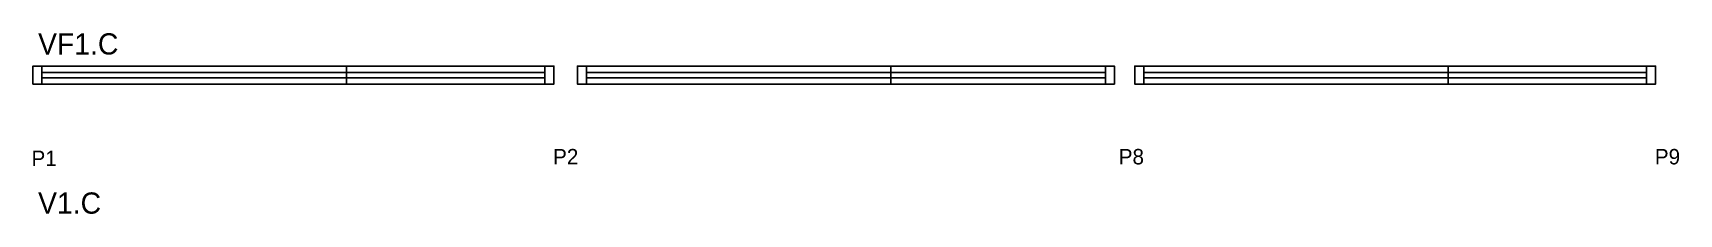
# Model space of a CAD drawing. Header units: metres. Extents: x 3426 to 4707, y 1156 to 1297.
import ezdxf

# ---------------------------------------------------------------- set-up
doc = ezdxf.new("R2010")
doc.units = ezdxf.units.M
for name, color, linetype in [('5', 7, 'Continuous'), ('NOMENCLATURA', 7, 'Continuous'), ('Painéis', 7, 'Continuous'), ('SARR_2.2x7', 7, 'Continuous'), ('SARR_EDITAR', 7, 'Continuous')]:
    doc.layers.add(name, color=color, linetype=linetype)

msp = doc.modelspace()

# ---------------------------------------------------------------- linework, layer by layer
at = {"layer": 'Painéis', "color": 7, "lineweight": 25}
for points in [[(3670.1, 1257.4), (3426.1, 1257.4), (3426.1, 1271.4), (3670.1, 1271.4)], [(3670.1, 1271.4), (3831.6, 1271.4), (3831.6, 1257.4), (3670.1, 1257.4)], [(4093.9, 1257.4), (3849.9, 1257.4), (3849.9, 1271.4), (4093.9, 1271.4)], [(4093.9, 1271.4), (4267.9, 1271.4), (4267.9, 1257.4), (4093.9, 1257.4)], [(4527.7, 1257.4), (4283.7, 1257.4), (4283.7, 1271.4), (4527.7, 1271.4)], [(4527.7, 1271.4), (4689.2, 1271.4), (4689.2, 1257.4), (4527.7, 1257.4)]]:
    msp.add_lwpolyline(points, close=True, dxfattribs=at)
at = {"layer": 'SARR_2.2x7', "color": 7, "lineweight": 25}
for p, q in [((3433.1, 1271.4), (3433.1, 1257.4)), ((3824.6, 1271.4), (3824.6, 1257.4)), ((3856.9, 1271.4), (3856.9, 1257.4)), ((4260.9, 1271.4), (4260.9, 1257.4)), ((4290.7, 1271.4), (4290.7, 1257.4)), ((4682.2, 1271.4), (4682.2, 1257.4))]:
    msp.add_line(p, q, dxfattribs=at)
at = {"layer": 'SARR_EDITAR', "color": 7, "lineweight": 25}
for p, q in [((3433.1, 1266.4), (3670.1, 1266.4)), ((3670.1, 1262.4), (3433.1, 1262.4)), ((3670.1, 1266.4), (3824.6, 1266.4)), ((3824.6, 1262.4), (3670.1, 1262.4)), ((3856.9, 1266.4), (4093.9, 1266.4)), ((4093.9, 1262.4), (3856.9, 1262.4)), ((4093.9, 1266.4), (4260.9, 1266.4)), ((4260.9, 1262.4), (4093.9, 1262.4)), ((4290.7, 1266.4), (4527.7, 1266.4)), ((4527.7, 1262.4), (4290.7, 1262.4)), ((4527.7, 1266.4), (4682.2, 1266.4)), ((4682.2, 1262.4), (4527.7, 1262.4))]:
    msp.add_line(p, q, dxfattribs=at)

# ---------------------------------------------------------------- texts
at = {"layer": '5', "color": 7, "lineweight": 25}
for s, p in [('P1', (3425, 1193.7)), ('P2', (3831, 1195)), ('P8', (4271.3, 1195)), ('P9', (4688.6, 1195))]:
    msp.add_text(s, height=12, dxfattribs=at).set_placement(p)
at = {"layer": 'NOMENCLATURA', "color": 7, "lineweight": 25}
for s, p in [('VF1.C', (3430.1, 1280.4)), ('V1.C', (3430.1, 1156.7))]:
    msp.add_text(s, height=16.5, dxfattribs=at).set_placement(p)

doc.saveas('drawing.dxf')
